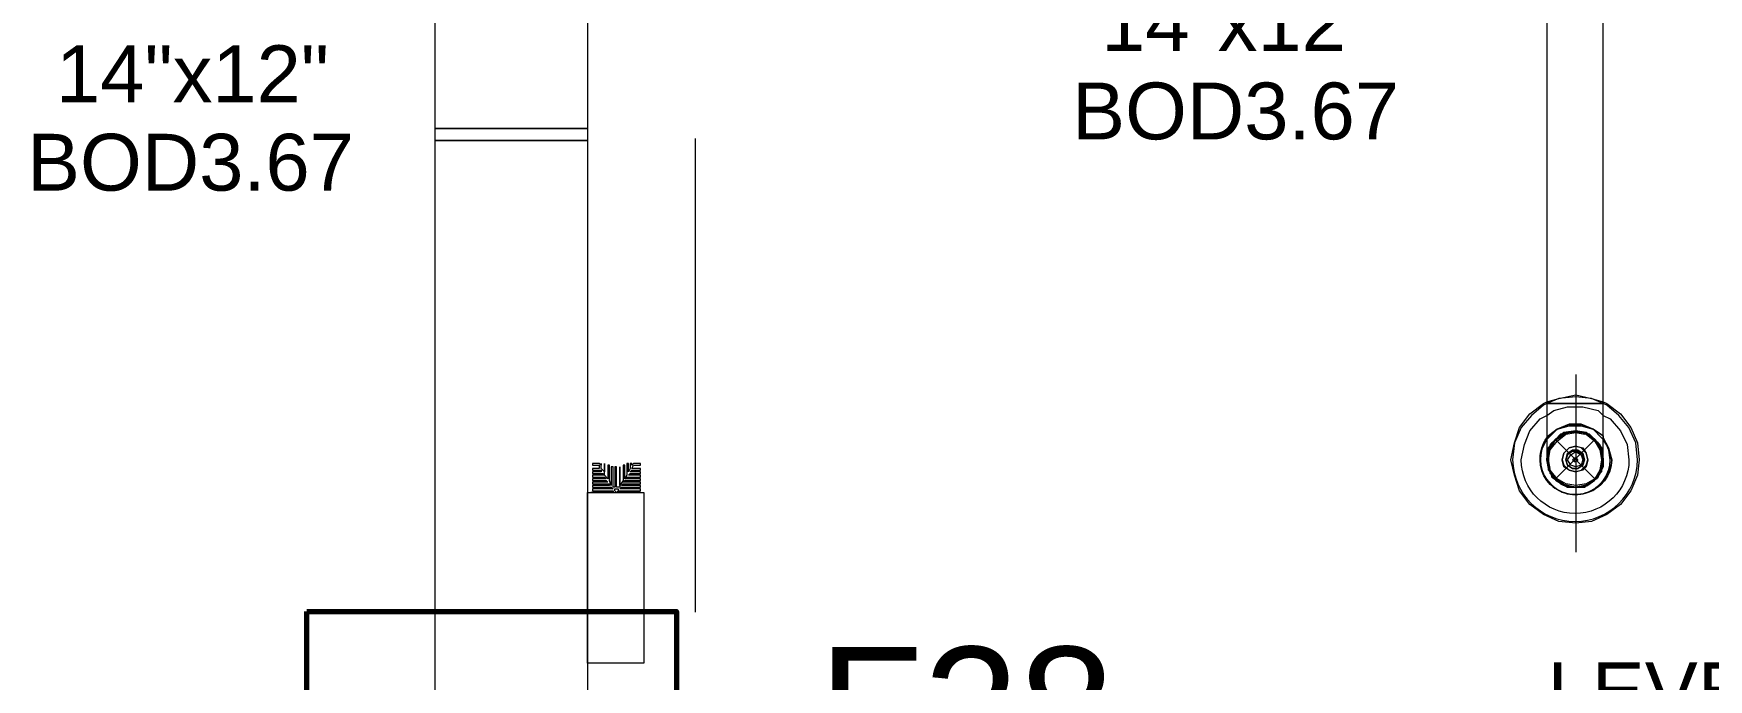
# Model space of a CAD drawing. Header units: metres. Extents: x 29 to 268, y -7 to 151.
# Drawn here: x 81.733 to 86.221, y 44.819 to 46.551 of the extents above; entities that cross this region are included whole.
import ezdxf

# ---------------------------------------------------------------- set-up
doc = ezdxf.new("R2010")
doc.units = ezdxf.units.M
doc.layers.add('HVAC - Ductos', color=5, linetype='Continuous', lineweight=50)
doc.layers.add('PDF2_Geometry', color=7, linetype='Continuous', true_color=0xaaaaaa)
doc.layers.add('PDF2_Text', color=7, linetype='Continuous')
doc.styles.add('PDF Arial-BoldMT-Identity-H', font='arial.ttf')
doc.styles.add('PDF Helvetica', font='')
doc.styles.get('PDF Helvetica').set_extended_font_data('Helvetica')

msp = doc.modelspace()

# ---------------------------------------------------------------- linework, layer by layer
at = {"layer": 'HVAC - Ductos', "lineweight": 0}
for points in [[(83.2169, 47.351), (83.2169, 46.2968), (82.809, 46.2968), (82.809, 47.351)], [(82.809, 46.2647), (82.809, 46.2968), (83.2169, 46.2968), (83.2169, 46.2647)], [(83.2169, 46.2647), (83.2169, 44.4405), (82.809, 44.4405), (82.809, 46.2647)], [(85.7928, 45.4718), (85.8156, 45.4901), (85.8478, 45.5038), (85.8799, 45.5038), (85.9119, 45.4901), (85.9394, 45.4718), (85.9394, 45.4672), (85.9394, 45.4718), (85.9119, 45.4901), (85.8799, 45.5038), (85.8478, 45.5038), (85.8156, 45.4901), (85.7928, 45.4718), (85.7882, 45.4672)], [(85.9348, 45.4672), (85.9119, 45.4901), (85.8799, 45.4992), (85.8478, 45.4992), (85.8156, 45.4901), (85.7928, 45.4672), (85.7882, 45.4626), (85.7928, 45.4672), (85.8156, 45.4901), (85.8478, 45.4992), (85.8799, 45.4992), (85.9119, 45.4901), (85.9348, 45.4672), (85.9394, 45.4626)], [(85.7973, 45.4351), (85.8156, 45.458), (85.8386, 45.4764), (85.8661, 45.481), (85.8936, 45.4764), (85.9165, 45.458), (85.9303, 45.4351), (85.9348, 45.4076), (85.9303, 45.3801), (85.9165, 45.3572), (85.8936, 45.3434), (85.8661, 45.3389), (85.8386, 45.3434), (85.8156, 45.3572), (85.7973, 45.3801), (85.7928, 45.4076)], [(85.834, 45.426), (85.8294, 45.4076), (85.834, 45.426), (85.8478, 45.4397), (85.8661, 45.4443), (85.8844, 45.4397), (85.8936, 45.426), (85.8982, 45.4076), (85.8936, 45.426), (85.8799, 45.4397), (85.8661, 45.4443), (85.8478, 45.4397)], [(85.8432, 45.4214), (85.8386, 45.4076), (85.8432, 45.426), (85.8569, 45.4351), (85.8707, 45.4351), (85.8844, 45.426), (85.889, 45.4076), (85.8844, 45.4214), (85.8707, 45.4305), (85.8569, 45.4305)], [(85.8523, 45.4214), (85.8661, 45.4305), (85.8799, 45.4214), (85.8844, 45.4076), (85.8799, 45.3938), (85.8661, 45.3892), (85.8523, 45.3938), (85.8432, 45.4076)], [(85.9623, 45.4076), (85.9532, 45.4397), (85.9394, 45.4672), (85.9532, 45.4397)], [(85.8936, 45.3938), (85.8982, 45.4076), (85.8936, 45.3892), (85.8844, 45.3801), (85.8661, 45.3755), (85.8478, 45.3801), (85.834, 45.3892), (85.8294, 45.4076), (85.834, 45.3938), (85.8478, 45.3801), (85.8661, 45.3755), (85.8799, 45.3801)], [(85.8844, 45.3938), (85.889, 45.4076), (85.8844, 45.3938), (85.8707, 45.3847), (85.8569, 45.3847), (85.8432, 45.3938), (85.8386, 45.4076), (85.8432, 45.3938), (85.8569, 45.3847), (85.8707, 45.3847)], [(85.8615, 45.403), (85.8661, 45.403), (85.8707, 45.4076), (85.8661, 45.403), (85.8615, 45.403), (85.8569, 45.4076), (85.8615, 45.4122), (85.8661, 45.4122), (85.8707, 45.4076), (85.8661, 45.4122), (85.8615, 45.4122), (85.8615, 45.4076)], [(85.889, 45.3389), (85.8936, 45.3389), (85.8982, 45.3389), (85.8936, 45.3389)], [(83.3681, 44.8622), (83.2169, 44.8622), (83.2169, 45.3205), (83.3681, 45.3205)], [(83.2949, 45.3205), (83.2903, 45.3251), (83.2903, 45.3297), (83.2949, 45.3297), (83.2994, 45.3297), (83.2994, 45.3251)]]:
    msp.add_lwpolyline(points, close=True, dxfattribs=at)
for points in [[(85.7882, 46.7368), (85.7882, 45.5588), (85.779, 45.5542), (85.7469, 45.5268), (85.7194, 45.4947), (85.7011, 45.4534), (85.6965, 45.4076, 0.986375), (86.0311, 45.4076), (86.0265, 45.4534), (86.0082, 45.4947), (85.9807, 45.5268), (85.9486, 45.5542), (85.9394, 45.5588), (85.9394, 46.7368)], [(85.9394, 45.5268), (85.9578, 45.5176), (85.9853, 45.4855), (86.0036, 45.4488), (86.0082, 45.4076, -0.994124), (85.7194, 45.4076), (85.7286, 45.4488), (85.7423, 45.4855), (85.7699, 45.5176), (85.7882, 45.5268)]]:
    msp.add_lwpolyline(points, format="xyb", dxfattribs=at)
for points in [[(85.8661, 45.6368), (85.8661, 45.3984), (85.8661, 45.1601)], [(85.9394, 45.5634), (85.9486, 45.5588), (85.9853, 45.5314), (86.0128, 45.4947), (86.0311, 45.4534), (86.0357, 45.4076), (86.0311, 45.3664), (86.0128, 45.3251), (85.9853, 45.2884), (85.9486, 45.261), (85.9074, 45.2426), (85.8661, 45.238), (85.8202, 45.2426), (85.779, 45.261), (85.7423, 45.2884), (85.7148, 45.3251), (85.7011, 45.3664), (85.6919, 45.4076), (85.7011, 45.4534), (85.7148, 45.4947), (85.7423, 45.5314), (85.779, 45.5588), (85.7882, 45.5634)], [(85.7882, 45.5634), (85.8202, 45.5726), (85.8661, 45.5818), (85.9074, 45.5726), (85.9394, 45.5634)], [(85.9394, 45.5588), (85.9074, 45.5726), (85.8661, 45.5772), (85.8202, 45.5726), (85.7882, 45.5588)], [(85.9394, 45.4122), (85.9394, 45.4168), (85.9394, 45.4351), (85.9394, 45.4626), (85.9394, 45.4992), (85.9394, 45.5405), (85.9394, 45.5588), (85.9303, 45.5588), (85.9165, 45.5588), (85.9028, 45.5588), (85.8844, 45.5588), (85.8661, 45.5588), (85.8432, 45.5588), (85.8248, 45.5588), (85.8111, 45.5588), (85.7973, 45.5588), (85.7928, 45.5588), (85.7882, 45.5588), (85.7882, 45.5176), (85.7882, 45.4764), (85.7882, 45.4443), (85.7882, 45.4214), (85.7882, 45.4122)], [(85.7882, 45.5588), (85.7928, 45.5588), (85.7973, 45.5588), (85.8111, 45.5588), (85.8248, 45.5588), (85.8432, 45.5588), (85.8661, 45.5588), (85.8844, 45.5588), (85.9028, 45.5588), (85.9165, 45.5588), (85.9303, 45.5588), (85.9394, 45.5588)], [(85.7882, 45.5268), (85.8065, 45.5405), (85.8432, 45.5497), (85.8844, 45.5497), (85.9257, 45.5405), (85.9394, 45.5268)], [(85.9348, 45.3755), (85.9165, 45.3572), (85.9348, 45.3801), (85.9394, 45.4076), (85.9348, 45.4397), (85.9394, 45.4076), (85.9348, 45.3847), (85.9394, 45.4076), (85.9348, 45.4351), (85.9348, 45.4397), (85.9165, 45.4626), (85.8936, 45.481), (85.8661, 45.4855), (85.834, 45.481), (85.8111, 45.4626), (85.7928, 45.4397), (85.8111, 45.4626), (85.834, 45.481), (85.8661, 45.4855), (85.8936, 45.481), (85.9165, 45.4626), (85.9348, 45.4397)], [(85.9394, 45.4076), (85.9394, 45.3892), (85.9303, 45.371), (85.9165, 45.3572), (85.9028, 45.3434), (85.8844, 45.3343), (85.8661, 45.3343), (85.8844, 45.3389), (85.9028, 45.3434), (85.9165, 45.3572), (85.9211, 45.3572), (85.9303, 45.371), (85.9348, 45.3892), (85.9394, 45.4076), (85.9348, 45.426), (85.9303, 45.4443), (85.9165, 45.4626), (85.9028, 45.4718), (85.8844, 45.481), (85.8661, 45.481), (85.8478, 45.481), (85.8294, 45.4718), (85.8111, 45.4626), (85.8019, 45.4443), (85.7928, 45.426), (85.7928, 45.4076), (85.7928, 45.3892), (85.8019, 45.371), (85.8111, 45.3572), (85.8294, 45.3434), (85.8478, 45.3389), (85.8661, 45.3343), (85.834, 45.3389), (85.8111, 45.3572), (85.7973, 45.3755)], [(85.9394, 45.4122), (85.9394, 45.4076), (85.9394, 45.4168), (85.9394, 45.4305), (85.9303, 45.4488), (85.9165, 45.4626), (85.9028, 45.4764), (85.8844, 45.481), (85.8661, 45.4855), (85.8432, 45.481), (85.8248, 45.4764), (85.8111, 45.4626), (85.834, 45.4764), (85.834, 45.481), (85.8386, 45.481)], [(85.8386, 45.4764), (85.8661, 45.481), (85.889, 45.4764)], [(85.889, 45.481), (85.8936, 45.481), (85.8982, 45.4764)], [(85.8936, 45.4764), (85.9165, 45.4626), (85.9303, 45.4397)], [(85.7928, 45.4351), (85.7928, 45.4397), (85.7973, 45.4397), (85.8111, 45.4626), (85.7973, 45.4488), (85.7928, 45.4305), (85.7882, 45.4168), (85.7882, 45.4076), (85.7882, 45.4122)], [(85.7882, 45.4076), (85.7928, 45.4397), (85.7882, 45.4076)], [(85.7973, 45.3847), (85.7928, 45.4076), (85.7973, 45.4351)], [(85.9348, 45.4397), (85.9348, 45.4397)], [(83.359, 45.3205), (83.2994, 45.3205), (83.2994, 45.3251), (83.359, 45.3251), (83.359, 45.3297), (83.304, 45.3297), (83.3086, 45.3343), (83.359, 45.3343), (83.359, 45.3389), (83.3086, 45.3389), (83.3131, 45.3434), (83.359, 45.3434), (83.359, 45.348), (83.3131, 45.348), (83.3177, 45.3526), (83.359, 45.3526), (83.359, 45.3572), (83.3177, 45.3572), (83.3223, 45.3618), (83.359, 45.3618), (83.359, 45.3664), (83.3269, 45.3664), (83.3315, 45.371), (83.359, 45.371), (83.359, 45.3755), (83.3315, 45.3755), (83.3361, 45.3801), (83.359, 45.3801), (83.359, 45.3847), (83.3361, 45.3847), (83.3406, 45.3938), (83.359, 45.3938), (83.359, 45.3984), (83.3406, 45.3984), (83.3361, 45.3938), (83.3361, 45.3984), (83.3315, 45.3984), (83.3315, 45.3847), (83.3269, 45.3755), (83.3269, 45.3984), (83.3223, 45.3984), (83.3223, 45.3664), (83.3177, 45.3572), (83.3177, 45.3938), (83.3131, 45.3938), (83.3131, 45.3526), (83.304, 45.3389), (83.304, 45.3892), (83.304, 45.3343), (83.2994, 45.3343), (83.2949, 45.3343), (83.2949, 45.3892), (83.2903, 45.3892), (83.2903, 45.3343), (83.2857, 45.3343), (83.2857, 45.3892), (83.2811, 45.3892), (83.2811, 45.3389), (83.2765, 45.3526), (83.2765, 45.3938), (83.2719, 45.3938), (83.2719, 45.3572), (83.2627, 45.3664), (83.2627, 45.3984), (83.2627, 45.3755), (83.2536, 45.3847), (83.2536, 45.3984), (83.2536, 45.3938), (83.249, 45.3984), (83.2307, 45.3984), (83.2307, 45.3938), (83.249, 45.3938), (83.249, 45.3847), (83.2307, 45.3847), (83.2307, 45.3801), (83.2536, 45.3801), (83.2536, 45.3755), (83.2307, 45.3755), (83.2307, 45.371), (83.2581, 45.371), (83.2627, 45.3664), (83.2307, 45.3664), (83.2307, 45.3618), (83.2627, 45.3618), (83.2673, 45.3572), (83.2307, 45.3572), (83.2307, 45.3526), (83.2673, 45.3526), (83.2719, 45.348), (83.2307, 45.348), (83.2307, 45.3434), (83.2765, 45.3434), (83.2765, 45.3389), (83.2307, 45.3389), (83.2307, 45.3343), (83.2811, 45.3343), (83.2857, 45.3297), (83.2307, 45.3297), (83.2307, 45.3251), (83.2857, 45.3251), (83.2857, 45.3205), (83.2261, 45.3205)], [(85.7882, 45.4168), (85.7882, 45.4076), (85.7928, 45.3892), (85.7928, 45.3801)], [(85.7928, 45.3847), (85.7882, 45.4076), (85.7928, 45.3892), (85.7973, 45.371), (85.8111, 45.3572), (85.8248, 45.3434), (85.8432, 45.3343), (85.8661, 45.3343), (85.8936, 45.3389), (85.9165, 45.3572)], [(85.7882, 45.4076), (85.7928, 45.3801)], [(85.9165, 45.3572), (85.9028, 45.3434), (85.8936, 45.3389), (85.8844, 45.3343), (85.8661, 45.3343), (85.8432, 45.3343), (85.8386, 45.3389), (85.834, 45.3389), (85.8248, 45.3434), (85.8111, 45.3572), (85.7973, 45.371), (85.7973, 45.3755), (85.7928, 45.3801), (85.7928, 45.3847), (85.7928, 45.3801), (85.7973, 45.3755)], [(85.834, 45.3434), (85.8111, 45.3572), (85.7973, 45.3801), (85.7928, 45.3801), (85.8111, 45.3572)], [(85.9303, 45.3801), (85.9165, 45.3572), (85.8936, 45.3434)], [(85.9348, 45.3755), (85.9348, 45.3801), (85.9348, 45.3847), (85.9348, 45.3801), (85.9348, 45.3755), (85.9303, 45.371), (85.9211, 45.3572)], [(85.9348, 45.3801), (85.9394, 45.3892), (85.9394, 45.4076), (85.9394, 45.4168)], [(85.9348, 45.3801), (85.9348, 45.3801)], [(85.8111, 45.3572), (85.8111, 45.3572)], [(85.8386, 45.3389), (85.8661, 45.3343), (85.889, 45.3389), (85.8661, 45.3343), (85.8386, 45.3389), (85.834, 45.3389), (85.8111, 45.3526)], [(85.8248, 45.3434), (85.8248, 45.3434)], [(85.8386, 45.3389), (85.834, 45.3389)], [(85.8936, 45.3389), (85.8936, 45.3389)], [(85.9165, 45.3526), (85.8982, 45.3389)]]:
    msp.add_lwpolyline(points, dxfattribs=at)
msp.add_lwpolyline([(85.7699, 45.4076, 0.962614), (85.9623, 45.4076, -1.355056), (85.7882, 45.4672), (85.7745, 45.4397), (85.7699, 45.4076), (85.7745, 45.4397), (85.7882, 45.4626, 1.368444), (85.9578, 45.4076), (85.9532, 45.4397), (85.9394, 45.4626, -1.368999)], format="xyb", close=True, dxfattribs=at)
at = {"layer": 'PDF2_Geometry', "lineweight": 0}
msp.add_lwpolyline([(83.5057, 46.2693), (83.5057, 44.9997)], dxfattribs=at)
at = {"layer": 'PDF2_Geometry', "color": 8, "lineweight": 0, "true_color": 0x808080}
msp.add_lwpolyline([(85.9257, 45.4534), (85.889, 45.481), (85.8432, 45.481), (85.8019, 45.4534), (85.7882, 45.4076), (85.8019, 45.3618), (85.8432, 45.3343), (85.889, 45.3343), (85.9257, 45.3618), (85.9394, 45.4076)], close=True, dxfattribs=at)
for points in [[(85.8111, 45.4626), (85.9165, 45.3572)], [(85.9165, 45.4626), (85.8111, 45.3572)]]:
    msp.add_lwpolyline(points, dxfattribs=at)
at = {"layer": 'PDF2_Geometry', "color": 232, "lineweight": 70, "true_color": 0xe91e64}
msp.add_lwpolyline([(82.4653, 45.0013), (83.4558, 45.0013), (83.4558, 43.7045), (82.4653, 43.7045)], close=True, dxfattribs=at)

# ---------------------------------------------------------------- texts
at = {"layer": 'PDF2_Text', "lineweight": 0, "char_height": 0.15247, "attachment_point": 4, "style": 'PDF Helvetica'}
for s, insert in [('14"x12"', (84.5937, 46.5809)), ('14"x12"', (81.7932, 46.4434)), ('BOD3.67', (84.5158, 46.3425)), ('BOD3.67', (81.7153, 46.205)), ('LEVEL 4', (85.79, 44.7887))]:
    msp.add_mtext(s, dxfattribs=dict(at, insert=insert))
at = {"layer": 'PDF2_Text', "color": 232, "lineweight": 70, "true_color": 0xe91e64, "insert": (83.8352, 44.7388), "char_height": 0.33001, "attachment_point": 4, "style": 'PDF Arial-BoldMT-Identity-H'}
msp.add_mtext('F28', dxfattribs=at)

doc.saveas('drawing.dxf')
